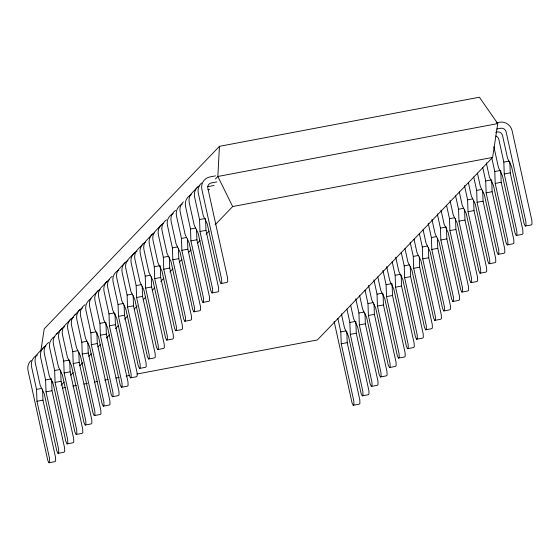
<?xml version="1.0" encoding="UTF-8"?>
<svg xmlns="http://www.w3.org/2000/svg" width="560" height="560" viewBox="0 0 560 560"><rect width="100%" height="100%" fill="white"/><g stroke="black" fill="none" stroke-linecap="round" stroke-linejoin="round"><path stroke-width="0.84" d="M137.242 373.968L317.401 339.934L492.611 157.43L497.756 123.585L479.374 97.223L219.429 146.335L217.847 176.47L232.666 206.542L215.145 224.791M40.873 350.84L44.219 328.839L219.429 146.335M43.841 347.249L38.493 352.821A10.836 10.5 43.8 0 0 35.273 362.88L40.25 385.518L44.24 393.694L56.812 450.891L58.009 453.341L64.001 452.214L64.715 451.472L64.589 447.902L52.01 390.705L51.618 379.666M56.602 333.956L61.95 328.384M71.008 318.948L65.66 324.52A10.836 10.5 43.8 0 0 62.44 334.579L67.417 357.217L71.407 365.393L83.986 422.59L85.183 425.047L91.168 423.913L91.882 423.171L91.756 419.601L79.184 362.404L78.82 352.212M74.718 315.091L80.066 309.519M98.175 290.647L92.827 296.219A10.836 10.5 43.8 0 0 89.614 306.278L94.591 328.916L98.581 337.092L111.153 394.289L112.35 396.746L118.342 395.612L119.056 394.87L118.923 391.3L106.351 334.103L105.959 323.064M107.233 281.218L101.885 286.79A10.836 10.5 43.8 0 0 98.672 296.849L103.649 319.48L107.632 327.663L120.211 384.86L121.408 387.31L127.4 386.176L128.107 385.434L127.981 381.871L115.409 324.674L115.017 313.628M125.349 262.353L120.001 267.918A10.836 10.5 43.8 0 0 116.781 277.977L121.758 300.615L125.748 308.791L138.32 365.988L139.517 368.445L145.509 367.311L146.223 366.569L146.097 362.999L133.518 305.802L133.154 295.61M134.4 252.917L129.052 258.489A10.836 10.5 43.8 0 0 125.839 268.548L130.816 291.186L134.806 299.362L147.378 356.559L148.575 359.009L154.567 357.882L155.281 357.133L155.155 353.57L142.576 296.373L142.212 286.181M143.458 243.481L138.11 249.053A10.836 10.5 43.8 0 0 134.897 259.112L139.874 281.75L143.864 289.926L156.436 347.123L157.633 349.58L163.625 348.446L164.339 347.704L164.206 344.134L151.634 286.937L151.27 276.745M152.516 234.052L147.168 239.624A10.836 10.5 43.8 0 0 143.948 249.676L148.925 272.314L152.915 280.497L165.494 337.694L166.691 340.144L172.676 339.01L173.39 338.268L173.264 334.705L160.692 277.508L160.293 266.462M161.574 224.616L156.226 230.188A10.836 10.5 43.8 0 0 153.006 240.247L157.983 262.885L161.973 271.061L174.552 328.258L175.749 330.708L181.734 329.581L182.448 328.839L182.322 325.269L169.743 268.072L169.351 257.033M197.799 186.886L192.451 192.458A10.836 10.5 43.8 0 0 189.231 202.51L194.208 225.148L198.198 233.324L210.777 290.521L211.974 292.978L217.959 291.844L218.673 291.102L218.547 287.532L205.975 230.342L205.576 219.296M215.432 178.983L217.847 176.47L497.756 123.585M61.082 385.266L64.099 382.123M70.749 375.2L73.164 372.68M79.807 365.764L82.831 362.614M88.872 356.321L91.287 353.801M97.937 346.878L100.352 344.365M106.393 338.072L109.417 334.922M115.458 328.629L118.475 325.486M124.516 319.193L127.54 316.043M134.183 309.12L137.207 305.977M143.248 299.684L145.663 297.164M152.313 290.241L154.728 287.728M160.769 281.435L163.793 278.285M169.834 271.992L172.851 268.849M179.501 261.926L181.916 259.406M188.559 252.483L190.981 249.97M197.624 243.047L200.039 240.527M206.08 234.234L209.104 231.084M31.22 360.395A10.836 10.5 43.8 0 0 28 370.454L47.761 460.327L48.958 462.777L49.672 462.035L49.539 458.465L36.967 401.268L36.54 389.382L31.563 366.744A10.836 10.5 43.8 0 1 37.429 354.991M58.009 453.341L58.723 452.599L58.597 449.036L46.025 391.839L45.598 379.946L40.621 357.308A10.836 10.5 43.8 0 1 45.766 345.912M48.783 342.454A10.836 10.5 43.8 0 0 44.331 353.444L49.308 376.082L53.298 384.258L65.87 441.455L67.067 443.912L67.781 443.17L67.655 439.6L55.076 382.403L54.656 370.51L49.679 347.872A10.836 10.5 43.8 0 1 54.817 336.476M57.841 333.025A10.836 10.5 43.8 0 0 53.389 344.015L58.366 366.653L62.356 374.829L74.928 432.026L76.125 434.476L76.839 433.734L76.713 430.164L64.134 372.967L63.714 361.081L58.737 338.443A10.836 10.5 43.8 0 1 64.603 326.69M85.183 425.047L85.897 424.298L85.764 420.735L73.192 363.538L72.765 351.645L67.788 329.007A10.836 10.5 43.8 0 1 73.654 317.261M75.95 314.153A10.836 10.5 43.8 0 0 71.498 325.143L76.475 347.781L80.465 355.957L93.044 413.154L94.241 415.611L94.948 414.869L94.822 411.299L82.25 354.102L81.823 342.209L76.846 319.578A10.836 10.5 43.8 0 1 82.712 307.825M85.008 304.724A10.836 10.5 43.8 0 0 80.556 315.714L85.533 338.352L89.523 346.528L102.095 403.725L103.292 406.175L104.006 405.433L103.88 401.87L91.308 344.673L90.881 332.78L85.904 310.142A10.836 10.5 43.8 0 1 91.049 298.746M112.35 396.746L113.064 396.004L112.938 392.434L100.359 335.237L99.939 323.344L94.962 300.706A10.836 10.5 43.8 0 1 100.1 289.31M121.408 387.31L122.122 386.568L121.996 382.998L109.417 325.801L108.997 313.915L104.02 291.277A10.836 10.5 43.8 0 1 109.158 279.881M112.175 276.423A10.836 10.5 43.8 0 0 107.723 287.413L112.7 310.051L116.69 318.227L129.269 375.424L130.466 377.874L131.18 377.132L131.047 373.569L118.475 316.372L118.048 304.479L113.071 281.841A10.836 10.5 43.8 0 1 118.937 270.095M139.517 368.445L140.231 367.703L140.105 364.133L127.533 306.936L127.106 295.043L122.129 272.412A10.836 10.5 43.8 0 1 127.995 260.659M148.575 359.009L149.289 358.267L149.163 354.697L136.584 297.507L136.164 285.614L131.187 262.976A10.836 10.5 43.8 0 1 137.053 251.223M157.633 349.58L158.347 348.838L158.221 345.268L145.642 288.071L145.222 276.178L140.245 253.54A10.836 10.5 43.8 0 1 145.383 242.144M166.691 340.144L167.405 339.402L167.279 335.832L154.7 278.635L154.28 266.742L149.303 244.111A10.836 10.5 43.8 0 1 154.441 232.715M175.749 330.708L176.456 329.966L176.33 326.403L163.758 269.206L163.331 257.313L158.354 234.675A10.836 10.5 43.8 0 1 163.499 223.279M166.516 219.821A10.836 10.5 43.8 0 0 162.064 230.811L167.041 253.449L171.031 261.625L183.603 318.822L184.8 321.279L185.514 320.537L185.388 316.967L172.816 259.77L172.389 247.877L167.412 225.239A10.836 10.5 43.8 0 1 173.278 213.493M175.574 210.392A10.836 10.5 43.8 0 0 171.122 221.382L176.099 244.013L180.089 252.196L192.661 309.393L193.858 311.843L194.572 311.101L194.446 307.531L181.867 250.334L181.447 238.448L176.47 215.81A10.836 10.5 43.8 0 1 182.336 204.057M183.393 201.887A10.836 10.5 43.8 0 0 180.18 211.946L185.157 234.584L189.14 242.76L201.719 299.957L202.916 302.414L203.63 301.665L203.504 298.102L190.925 240.905L190.505 229.012L185.528 206.374A10.836 10.5 43.8 0 1 191.394 194.628M211.974 292.978L212.688 292.236L212.555 288.666L199.983 231.469L199.556 219.576L194.579 196.945A10.836 10.5 43.8 0 1 199.724 185.549M201.509 183.022A10.836 10.5 43.8 0 0 198.289 193.081L203.266 215.719L207.256 223.895L219.835 281.092L221.025 283.542L221.739 282.8L221.613 279.237L201.859 189.364A10.836 10.5 43.8 0 1 209.972 176.918L215.537 175.868M334.131 321.447L352.03 402.836L353.227 405.286L353.941 404.544L353.808 400.981L341.236 343.784L340.809 331.891L337.862 318.479M341.383 313.775L344.519 328.027L348.509 336.203L361.081 393.4L362.278 395.857L362.992 395.115L362.866 391.545L350.294 334.348L349.867 322.455L346.92 309.043M350.63 305.179L353.577 318.598L357.567 326.774L370.139 383.971L371.336 386.421L372.05 385.679L371.924 382.109L359.345 324.912L358.925 313.026L355.789 298.774M359.681 295.75L362.635 309.162L366.625 317.338L379.197 374.535L380.394 376.992L381.108 376.243L380.982 372.68L368.403 315.483L367.983 303.59L365.029 290.178M368.557 285.474L371.686 299.726L375.676 307.909L388.255 365.106L389.452 367.556L390.166 366.814L390.033 363.244L377.461 306.047L377.034 294.154L373.905 279.902M377.797 276.878L380.744 290.297L384.734 298.473L397.313 355.67L398.51 358.12L399.217 357.378L399.091 353.815L386.519 296.618L386.092 284.725L382.963 270.473M386.666 266.609L389.802 280.861L393.792 289.037L406.364 346.234L407.561 348.691L408.275 347.949L408.149 344.379L395.577 287.182L395.15 275.289L392.203 261.877M395.724 257.173L398.86 271.425L402.85 279.608L415.422 336.805L416.619 339.255L417.333 338.513L417.207 334.943L404.628 277.746L404.208 265.86L401.254 252.441M404.964 248.577L407.918 261.996L411.901 270.172L424.48 327.369L425.677 329.826L426.391 329.077L426.265 325.514L413.686 268.317L413.266 256.424L410.13 242.172M414.022 239.148L416.969 252.56L420.959 260.736L433.538 317.933L434.735 320.39L435.449 319.648L435.316 316.078L422.744 258.881L422.317 246.988L419.37 233.576M423.08 229.712L426.027 243.131L430.017 251.307L442.589 308.504L443.786 310.954L444.5 310.212L444.374 306.649L431.802 249.452L431.375 237.559L428.246 223.307M431.949 219.443L435.085 233.695L439.075 241.871L451.647 299.068L452.844 301.525L453.558 300.783L453.432 297.213L440.853 240.016L440.433 228.123L437.297 213.871M441.007 210.007L444.143 224.259L448.133 232.442L460.705 289.639L461.902 292.089L462.616 291.347L462.49 287.777L449.911 230.58L449.491 218.694L446.537 205.275M450.065 200.578L453.194 214.83L457.184 223.006L469.763 280.203L470.96 282.653L471.674 281.911L471.548 278.348L458.969 221.151L458.549 209.258L455.595 195.846M459.305 191.982L462.252 205.394L466.242 213.57L478.821 270.767L480.018 273.224L480.725 272.482L480.599 268.912L468.027 211.715L467.6 199.822L464.471 185.57M468.363 182.546L471.31 195.965L475.3 204.141L487.872 261.338L489.069 263.788L489.783 263.046L489.657 259.476L477.085 202.279L476.658 190.393L473.711 176.974M477.414 173.117L480.368 186.529L484.358 194.705L496.93 251.902L498.127 254.359L498.841 253.61L498.715 250.047L486.136 192.85L485.716 180.957L482.769 167.545M486.29 162.841L489.426 177.093L493.409 185.269L505.988 242.466L507.185 244.923L507.899 244.181L507.773 240.611L495.194 183.414L494.774 171.521L491.638 157.269M493.871 146.699L498.477 167.664L502.467 175.84L515.046 233.037L516.243 235.487L516.957 234.745L516.824 231.182L504.252 173.985L503.825 162.092L498.848 139.454A4.606 4.466 43.8 0 0 495.789 136.01M495.558 132.272L497.147 131.971A4.606 4.466 43.8 0 1 502.558 135.59L507.535 158.228L511.525 166.404L524.104 223.601L525.294 226.058L526.008 225.316L525.882 221.746L506.128 131.88A4.606 4.466 43.8 0 0 500.71 128.261L496.734 129.01M496.209 122.836L499.387 122.241A10.836 10.5 43.8 0 1 512.113 130.746L531.874 220.612L532 224.182L531.286 224.924L525.294 226.058M216.86 181.888L211.302 182.938A4.606 4.466 43.8 0 0 207.844 188.237L227.605 278.103L227.731 281.673L227.017 282.415L221.025 283.542M207.732 186.655L214.095 185.451M207.998 189.763L209.587 189.462M232.666 206.542L492.611 157.43M199.556 219.576L205.548 218.449M503.825 162.092L508.963 161.119M190.505 229.012L195.636 228.039M494.774 171.521L500.759 170.394M199.983 231.469L205.975 230.342M504.252 173.985L510.244 172.851L509.845 161.805M181.447 238.448L186.578 237.475M485.716 180.957L491.708 179.823M190.925 240.905L196.917 239.771L196.553 229.579M495.194 183.414L501.186 182.287L500.794 171.241M172.389 247.877L177.52 246.911M476.658 190.393L481.789 189.42M181.867 250.334L187.859 249.207L187.495 239.015M486.136 192.85L492.128 191.716L491.736 180.677M163.331 257.313L168.469 256.34M467.6 199.822L472.738 198.856M172.816 259.77L178.801 258.636L178.437 248.444M477.085 202.279L483.07 201.152L482.706 190.96M154.28 266.742L160.265 265.615M458.549 209.258L463.68 208.285M163.758 269.206L169.743 268.072M468.027 211.715L474.012 210.581L473.655 200.389M145.222 276.178L150.353 275.212M449.491 218.694L454.622 217.721M154.7 278.635L160.692 277.508M458.969 221.151L464.961 220.017L464.597 209.825M136.164 285.614L141.295 284.641M440.433 228.123L446.425 226.989M145.642 288.071L151.634 286.937M449.911 230.58L455.903 229.453L455.511 218.407M127.106 295.043L132.244 294.077M431.375 237.559L436.513 236.586M136.584 297.507L142.576 296.373M440.853 240.016L446.845 238.882L446.453 227.843M118.048 304.479L123.186 303.506M422.317 246.988L427.455 246.022M127.533 306.936L133.518 305.802M431.802 249.452L437.787 248.318L437.423 238.126M516.243 235.487L522.228 234.36L522.942 233.618L522.816 230.048L510.244 172.851M108.997 313.915L114.128 312.942M413.266 256.424L418.397 255.451M118.475 316.372L124.467 315.238L124.103 305.046M422.744 258.881L428.736 257.747L428.372 247.555M202.916 302.414L208.908 301.28L209.615 300.538L209.489 296.968L196.917 239.771M507.185 244.923L513.177 243.789L513.884 243.047L513.758 239.484L501.186 182.287M99.939 323.344L105.924 322.217M404.208 265.86L409.339 264.887M109.417 325.801L115.409 324.674M413.686 268.317L419.678 267.183L419.314 256.991M193.858 311.843L199.85 310.709L200.564 309.967L200.438 306.404L187.859 249.207M498.127 254.359L504.119 253.225L504.833 252.483L504.707 248.913L492.128 191.716M90.881 332.78L96.012 331.807M395.15 275.289L400.281 274.323M100.359 335.237L106.351 334.103M404.628 277.746L410.62 276.619L410.256 266.427M184.8 321.279L190.792 320.145L191.506 319.403L191.38 315.833L178.801 258.636M489.069 263.788L495.061 262.661L495.775 261.912L495.649 258.349L483.07 201.152M81.823 342.209L86.961 341.243M386.092 284.725L392.084 283.591M91.308 344.673L97.293 343.539L96.901 332.493M395.577 287.182L401.562 286.048L401.17 275.009M480.018 273.224L486.003 272.09L486.717 271.348L486.591 267.778L474.012 210.581M72.765 351.645L77.903 350.672M377.034 294.154L382.172 293.188M82.25 354.102L88.235 352.975L87.878 342.776M386.519 296.618L392.504 295.484L392.112 284.445M470.96 282.653L476.945 281.526L477.659 280.784L477.533 277.214L464.961 220.017M63.714 361.081L68.845 360.108M367.983 303.59L373.114 302.624M73.192 363.538L79.184 362.404M377.461 306.047L383.453 304.92L383.054 293.874M461.902 292.089L467.894 290.955L468.608 290.213L468.475 286.65L455.903 229.453M54.656 370.51L59.787 369.544M358.925 313.026L364.056 312.053M64.134 372.967L70.126 371.84L69.699 359.947M368.403 315.483L374.395 314.349L374.031 304.157M452.844 301.525L458.836 300.391L459.55 299.649L459.424 296.079L446.845 238.882M45.598 379.946L51.59 378.812M349.867 322.455L355.005 321.489M55.076 382.403L61.068 381.269L60.676 370.23M359.345 324.912L365.337 323.785L364.973 313.593M443.786 310.954L449.778 309.827L450.492 309.078L450.366 305.515L437.787 248.318M36.54 389.382L41.678 388.409M340.809 331.891L345.947 330.918M62.601 388.073L65.177 387.583M72.898 386.127L76.328 385.476M84.049 384.02L87.479 383.369M94.346 382.074L97.776 381.43M104.643 380.128L108.073 379.484M115.794 378.021L119.224 377.377M126.091 376.075L129.521 375.431M46.025 391.839L52.01 390.705M350.294 334.348L356.279 333.214L355.859 321.328M130.466 377.874L136.451 376.747L137.165 376.005L137.039 372.435L124.467 315.238M434.735 320.39L440.72 319.256L441.434 318.514L441.308 314.944L428.736 257.747M36.967 401.268L42.959 400.141L42.56 389.095M341.236 343.784L347.228 342.65L346.829 331.611M425.677 329.826L431.669 328.692L432.376 327.95L432.25 324.38L419.678 267.183M416.619 339.255L422.611 338.121L423.325 337.379L423.192 333.816L410.62 276.619M103.292 406.175L109.284 405.048L109.998 404.306L109.872 400.736L97.293 343.539M407.561 348.691L413.553 347.557L414.267 346.815L414.141 343.245L401.562 286.048M94.241 415.611L100.226 414.477L100.94 413.735L100.814 410.172L88.235 352.975M398.51 358.12L404.495 356.993L405.209 356.251L405.083 352.681L392.504 295.484M389.452 367.556L395.437 366.422L396.151 365.68L396.025 362.117L383.453 304.92M76.125 434.476L82.117 433.349L82.831 432.6L82.698 429.037L70.126 371.84M380.394 376.992L386.386 375.858L387.1 375.116L386.967 371.546L374.395 314.349M67.067 443.912L73.059 442.778L73.773 442.036L73.647 438.466L61.068 381.269M371.336 386.421L377.328 385.294L378.042 384.545L377.916 380.982L365.337 323.785M362.278 395.857L368.27 394.723L368.984 393.981L368.858 390.411L356.279 333.214M48.958 462.777L54.943 461.643L55.657 460.901L55.531 457.338L42.959 400.141M353.227 405.286L359.212 404.159L359.926 403.417L359.8 399.847L347.228 342.65M51.989 381.206L52.983 382.634"/></g></svg>
